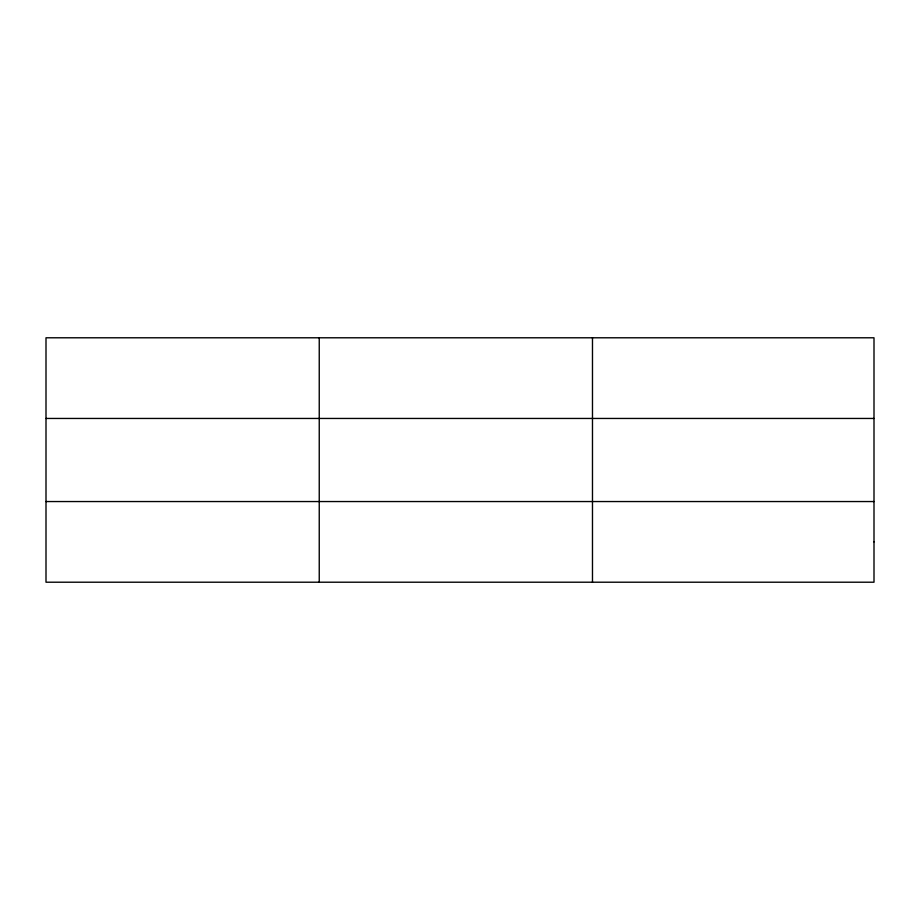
<?xml version="1.0" encoding="UTF-8"?>
<svg xmlns="http://www.w3.org/2000/svg" width="920" height="920" viewBox="0 0 920 920"><rect width="100%" height="100%" fill="white"/><g stroke="black" fill="none" stroke-linecap="round" stroke-linejoin="round"><path stroke-width="1.38" d="M319.24 582.21L319.24 337.789M592.48 582.21L592.48 337.789M46 418.45L874 418.45M46 501.549L874 501.549M874 541.88L874 582.21L46 582.21L46 337.789L874 337.789L874 541.88"/></g></svg>
